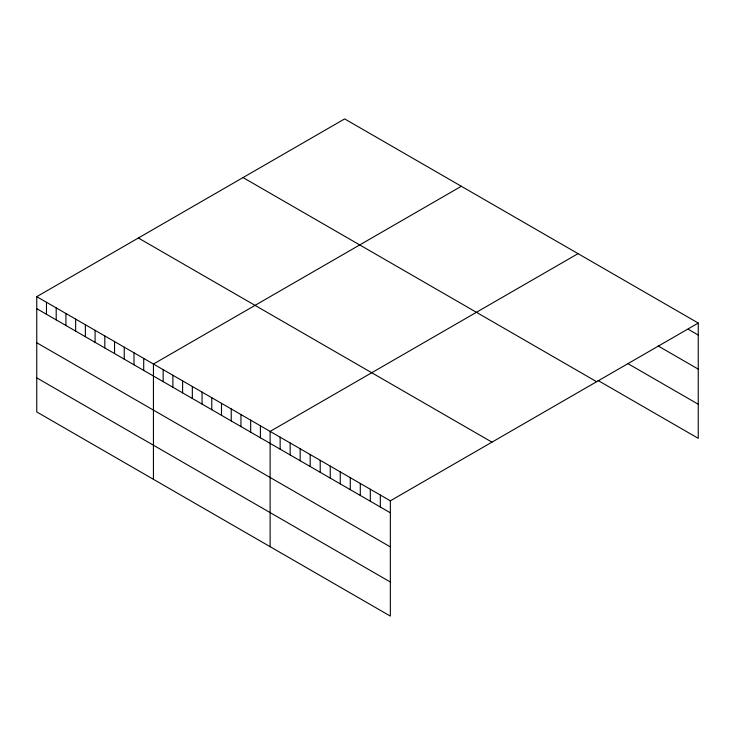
<?xml version="1.0" encoding="UTF-8"?>
<svg xmlns="http://www.w3.org/2000/svg" width="735" height="735" viewBox="0 0 735 735"><rect width="100%" height="100%" fill="white"/><g stroke="black" fill="none" stroke-linecap="round" stroke-linejoin="round"><path stroke-width="1.1" d="M36.75 296.664L390.349 500.811L390.349 616.095L36.75 411.949L36.75 296.664L344.651 118.905L698.25 323.051L698.25 438.336L598.06 380.491M461.341 186.267L153.44 364.036L153.44 479.321M578.032 253.639L270.122 431.408L270.122 546.693M390.349 500.811L698.25 323.051M688.236 329.252L698.25 335.031M658.174 345.983L698.25 369.126M628.122 363.752L698.25 404.241M243.046 177.567L596.645 381.713M138.355 238.002L491.954 442.148M36.75 308.654L390.349 512.8M36.75 342.74L390.349 546.886M36.75 377.863L390.349 582.01M380.326 495.032L380.326 507.021M370.311 489.244L370.311 501.233M360.288 483.465L360.288 495.445M350.273 477.676L350.273 489.666M340.25 471.898L340.25 483.878M330.236 466.109L330.236 478.099M320.212 460.321L320.212 472.311M310.198 454.542L310.198 466.532M300.174 448.754L300.174 460.744M290.16 442.975L290.16 454.956M280.145 437.187L280.145 449.177M260.401 425.795L260.401 437.775M250.672 420.172L250.672 432.162M240.951 414.558L240.951 426.548M231.231 408.945L231.231 420.935M221.501 403.331L221.501 415.321M211.781 397.718L211.781 409.707M202.051 392.104L202.051 404.094M192.331 386.491L192.331 398.48M182.611 380.877L182.611 392.867M172.881 375.263L172.881 387.253M163.161 369.65L163.161 381.64M143.711 358.423L143.711 370.412M133.99 352.809L133.99 364.799M124.261 347.196L124.261 359.185M114.541 341.582L114.541 353.572M104.82 335.969L104.82 347.949M95.091 330.355L95.091 342.335M85.37 324.741L85.37 336.722M75.65 319.128L75.65 331.108M65.92 313.514L65.92 325.495M56.2 307.892L56.2 319.881M46.47 302.278L46.47 314.268"/></g></svg>
